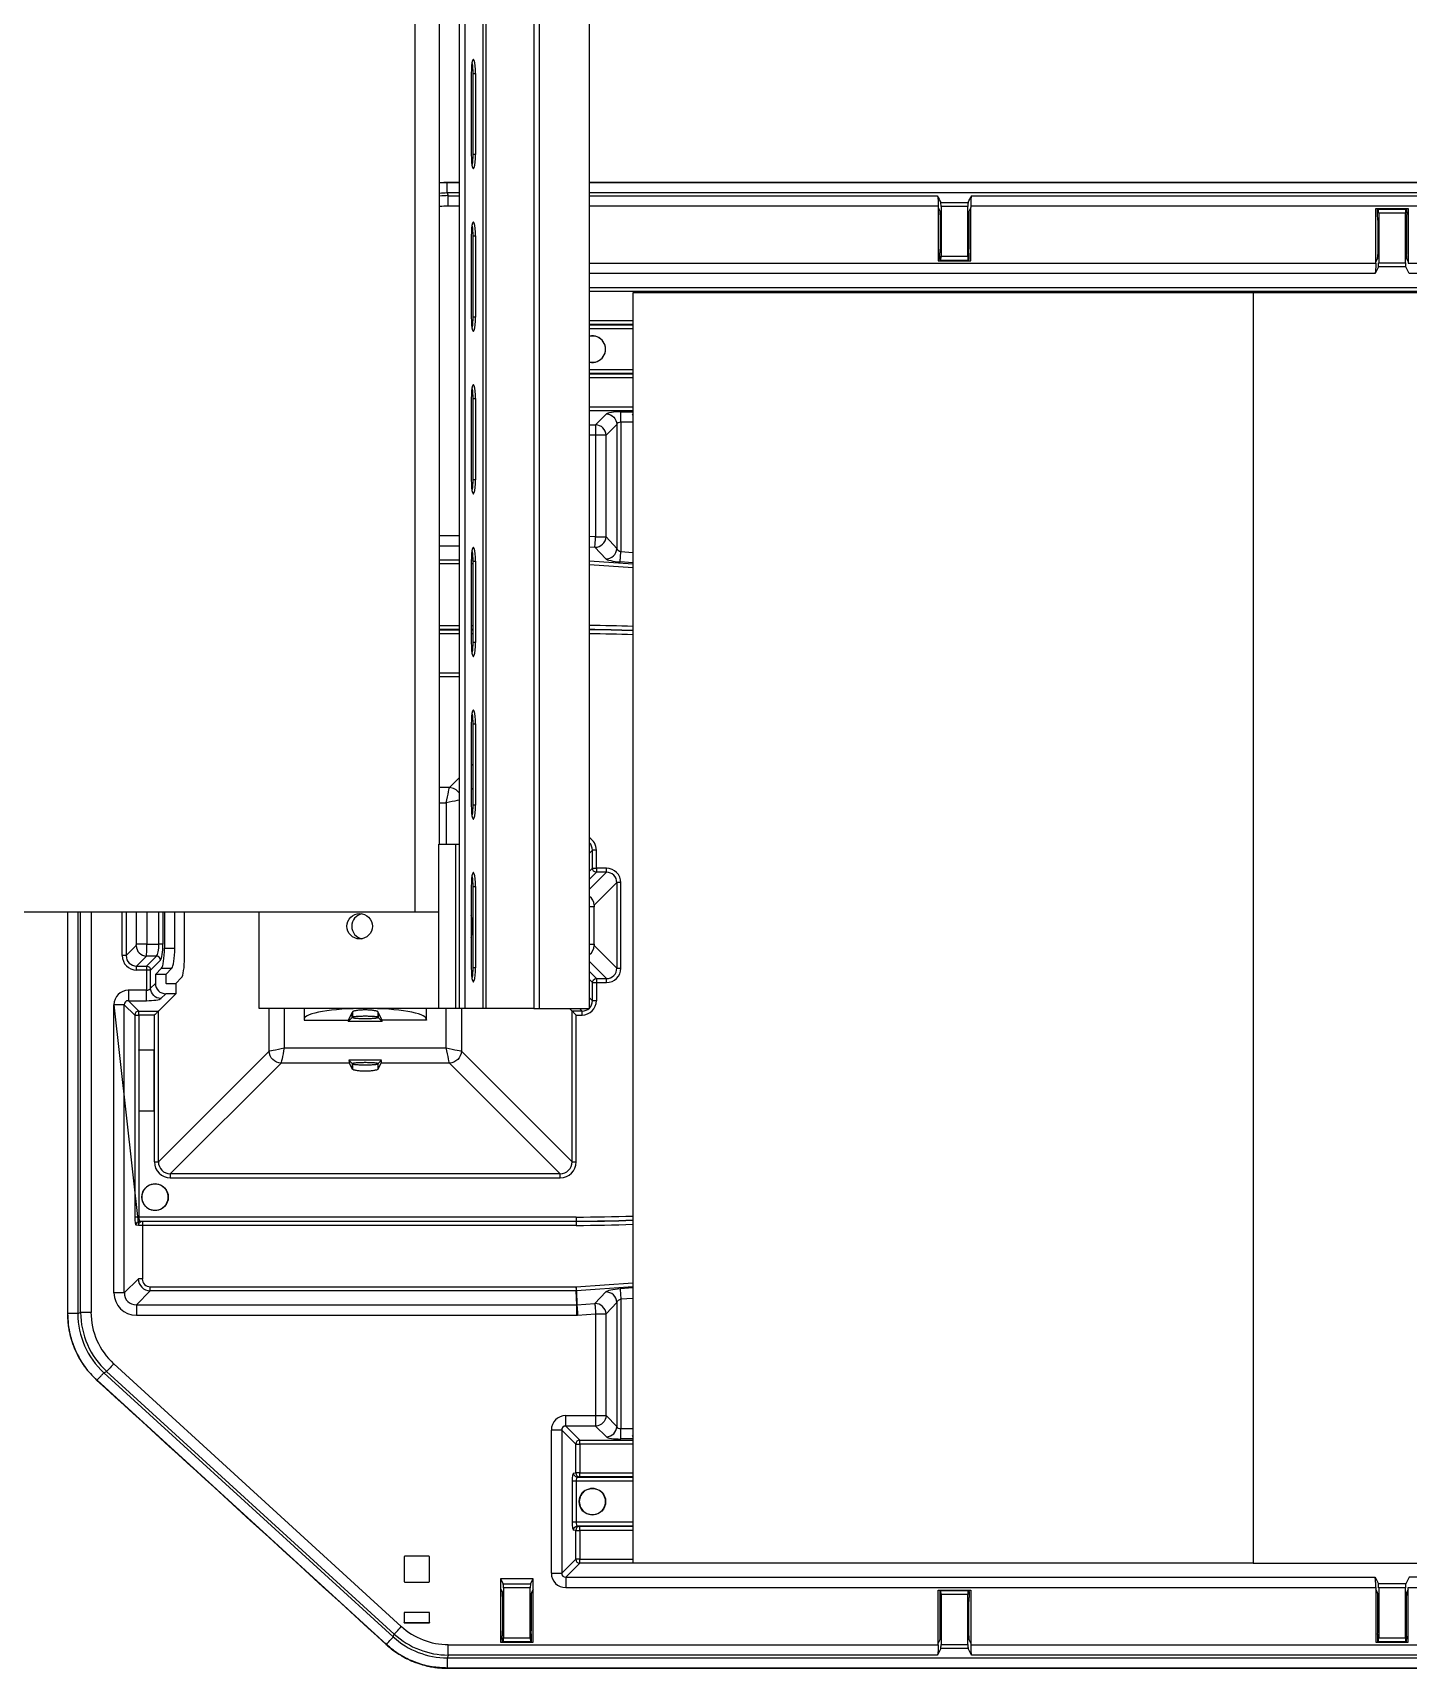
# Model space of a CAD drawing. Header units: feet. Extents: x 1518 to 2565, y 62 to 679.
# Drawn here: x 2181.42 to 2198.34, y 528.97 to 549.08 of the extents above; entities that cross this region are included whole.
import ezdxf

# ---------------------------------------------------------------- set-up
doc = ezdxf.new("R2010")
doc.units = ezdxf.units.FT
doc.header["$LTSCALE"] = 50
doc.header["$MEASUREMENT"] = 0

# ---------------------------------------------------------------- blocks, each defined once
blk = doc.blocks.new('Z1')
at = {"color": 1, "linetype": 'Continuous'}
for p, q in [((57.511, 140.498), (57.511, 70.498)), ((58.163, 140.498), (58.163, 70.498)), ((58.782, 70.498), (58.782, 140.498)), ((56.941, 72.518), (56.941, 136.373)), ((57.035, 80.527), (57.048, 80.493)), ((63.071, 80.347), (63.092, 80.305)), ((63.096, 80.256), (63.096, 79.834)), ((63.447, 80.256), (63.447, 79.834)), ((68.476, 80.194), (68.476, 79.772)), ((68.827, 80.194), (68.827, 79.772)), ((68.472, 79.723), (68.451, 79.681)), ((68.83, 79.723), (68.851, 79.681)), ((58.783, 78.959), (59.317, 78.959)), ((59.317, 78.909), (58.783, 78.909)), ((58.783, 78.907), (59.317, 78.907)), ((59.317, 78.857), (58.783, 78.857)), ((58.783, 78.355), (59.317, 78.355)), ((59.317, 78.305), (58.783, 78.305)), ((58.783, 78.302), (59.317, 78.302)), ((59.317, 78.252), (58.783, 78.252)), ((58.783, 77.898), (59.317, 77.898)), ((59.317, 77.848), (58.783, 77.848)), ((56.941, 76.313), (57.18, 76.313)), ((58.987, 76.298), (59.12, 76.155)), ((57.18, 76.185), (56.941, 76.185)), ((58.983, 76.028), (58.85, 76.17)), ((56.941, 76.013), (57.18, 76.013)), ((57.18, 75.964), (56.941, 75.964)), ((57.33, 76.013), (57.348, 76.013)), ((57.348, 75.964), (57.33, 75.964)), ((58.783, 76.002), (59.317, 75.966)), ((59.317, 75.916), (58.783, 75.953)), ((56.941, 75.208), (57.18, 75.208)), ((57.18, 75.158), (56.941, 75.158)), ((56.941, 75.156), (57.18, 75.156)), ((57.18, 75.106), (56.941, 75.106)), ((57.33, 75.208), (57.348, 75.208)), ((57.348, 75.158), (57.33, 75.158)), ((57.33, 75.156), (57.348, 75.156)), ((57.348, 75.106), (57.33, 75.106)), ((56.941, 74.624), (57.18, 74.624)), ((57.18, 74.574), (56.941, 74.574)), ((57.33, 73.482), (57.348, 73.501)), ((57.348, 73.205), (57.33, 73.187)), ((53.804, 71.123), (53.804, 71.685)), ((56.64, 71.685), (56.931, 71.685)), ((53.064, 70.544), (52.936, 70.544)), ((55.275, 70.498), (55.275, 70.352)), ((55.868, 70.452), (55.868, 70.388)), ((56.185, 70.388), (56.185, 70.452)), ((55.868, 69.817), (55.868, 69.753)), ((56.185, 69.753), (56.185, 69.817)), ((56.504, 63.751), (56.504, 63.453)), ((56.808, 63.761), (56.514, 63.761)), ((56.818, 63.453), (56.818, 63.751)), ((56.514, 63.443), (56.808, 63.443)), ((57.691, 63.357), (57.712, 63.315)), ((57.716, 63.266), (57.716, 62.844)), ((58.067, 63.266), (58.067, 62.844)), ((63.096, 62.782), (63.096, 63.204)), ((63.447, 62.782), (63.447, 63.204)), ((68.472, 63.315), (68.451, 63.357)), ((68.476, 62.844), (68.476, 63.266)), ((68.827, 62.844), (68.827, 63.266)), ((56.817, 63.067), (56.505, 63.067)), ((56.817, 62.944), (56.817, 63.067)), ((56.504, 62.943), (56.818, 62.943)), ((63.071, 62.673), (63.071, 62.691)), ((63.471, 62.691), (63.45, 62.733))]:
    blk.add_line(p, q, dxfattribs=at)
for points in [[(57.472, 140.498), (57.472, 70.498), (57.257, 70.498), (57.18, 70.498), (57.137, 70.498)], [(57.257, 140.498), (57.18, 140.498), (57.18, 70.498)], [(57.257, 70.498), (57.257, 140.498), (57.472, 140.498), (57.511, 140.498), (58.101, 140.498)], [(58.101, 70.498), (58.163, 70.498), (58.782, 70.498), (58.783, 70.498), (58.783, 140.498), (58.782, 140.498), (58.163, 140.498), (58.101, 140.498), (58.101, 70.498), (57.511, 70.498), (57.472, 70.498)], [(56.931, 137.185), (56.64, 137.185), (18.191, 137.185), (18.191, 71.685), (56.64, 71.685), (56.64, 137.185)], [(57.348, 81.998), (57.382, 81.998), (57.382, 80.998), (57.348, 80.998)], [(57.18, 80.652), (57.035, 80.652), (56.941, 80.647)], [(57.18, 80.527), (57.035, 80.527), (57.035, 80.652), (57.035, 80.655)], [(57.18, 80.365), (57.048, 80.365), (57.048, 80.493), (57.18, 80.493)], [(75.244, 80.655), (75.244, 80.652), (75.244, 80.527), (58.783, 80.527)], [(58.783, 79.663), (68.451, 79.663), (68.451, 79.681), (68.451, 80.335), (68.851, 80.335), (68.851, 79.681), (68.851, 79.663), (74.7, 79.663), (74.7, 79.535)], [(63.071, 80.365), (63.071, 80.347), (63.071, 79.693), (63.471, 79.693), (63.471, 80.347), (63.45, 80.305)], [(57.348, 79.998), (57.382, 79.998), (57.382, 78.998), (57.348, 78.998)], [(66.942, 79.3), (66.942, 63.675), (59.317, 63.675), (58.663, 63.675), (58.663, 63.724), (59.317, 63.724)], [(74.528, 79.3), (74.528, 79.314), (58.783, 79.314)], [(66.942, 63.675), (74.567, 63.675), (74.567, 79.3), (66.942, 79.3), (59.317, 79.3), (59.317, 63.675)], [(57.348, 77.998), (57.382, 77.998), (57.382, 76.998), (57.348, 76.998)], [(59.12, 77.681), (58.987, 77.548), (58.859, 77.548), (58.783, 77.548)], [(59.169, 77.708), (59.169, 77.836), (59.317, 77.836)], [(59.317, 77.708), (59.169, 77.708), (59.169, 76.117), (59.317, 76.107)], [(59.317, 77.794), (59.309, 77.801), (59.317, 77.801)], [(57.348, 75.998), (57.382, 75.998), (57.382, 74.998), (57.348, 74.998)], [(57.348, 73.998), (57.382, 73.998), (57.382, 72.998), (57.348, 72.998)], [(57.137, 72.518), (57.137, 70.498), (56.931, 70.498), (54.724, 70.498), (54.724, 71.685)], [(56.931, 70.498), (56.931, 72.518), (57.137, 72.518), (57.18, 72.518)], [(58.783, 72.185), (58.82, 72.222), (58.869, 72.222), (58.869, 72.445), (58.82, 72.445), (58.783, 72.408)], [(58.783, 71.964), (58.992, 72.173), (58.992, 72.222), (58.869, 72.222), (58.869, 72.173), (58.783, 72.087)], [(57.348, 71.998), (57.382, 71.998), (57.382, 70.998), (57.348, 70.998)], [(52.493, 71.685), (52.493, 66.745), (52.367, 66.745), (52.365, 66.745)], [(52.493, 66.745), (52.527, 66.76), (52.527, 71.685)], [(52.655, 71.685), (52.655, 66.76), (52.527, 66.76)], [(53.087, 71.685), (53.087, 71.147), (53.038, 71.147), (53.038, 71.685)], [(53.34, 71.685), (53.34, 71.289), (53.212, 71.289), (53.212, 71.685)], [(53.34, 71.289), (53.489, 71.289), (53.489, 71.685)], [(53.538, 71.685), (53.538, 71.289), (53.489, 71.289)], [(53.558, 71.685), (53.558, 71.239), (53.685, 71.239), (53.685, 71.685)], [(58.783, 71.289), (58.84, 71.289), (58.84, 71.749), (58.783, 71.749)], [(53.46, 71.142), (53.338, 71.019), (53.338, 70.97), (53.215, 70.97), (53.215, 71.019)], [(58.783, 70.853), (58.82, 70.816), (58.869, 70.816), (58.992, 70.816), (58.992, 70.865), (58.783, 71.074)], [(53.446, 70.917), (53.521, 70.993), (53.648, 70.993), (53.573, 70.917), (53.573, 70.81), (53.578, 70.805), (53.696, 70.805), (53.767, 70.877)], [(53.573, 70.917), (53.446, 70.917), (53.446, 70.806)], [(58.783, 70.951), (58.869, 70.865), (58.869, 70.816), (58.869, 70.593), (58.82, 70.593), (58.783, 70.63)], [(53.114, 70.593), (53.338, 70.593), (53.338, 70.721)], [(53.483, 68.612), (53.483, 70.465), (53.696, 70.678)], [(53.064, 67.001), (53.064, 70.544), (53.192, 70.416), (53.192, 67.933), (53.242, 67.933), (58.621, 67.933), (58.621, 67.883)], [(53.244, 69.984), (53.242, 69.987), (53.433, 69.987), (53.433, 69.237), (53.433, 68.612), (53.483, 68.612), (54.844, 69.973), (54.844, 70.498)], [(55.276, 70.498), (55.276, 70.368), (55.275, 70.352), (55.818, 70.352)], [(56.234, 70.338), (55.818, 70.338), (55.866, 70.386), (55.866, 70.448), (55.818, 70.352), (55.818, 70.338)], [(56.778, 70.352), (56.234, 70.352), (56.186, 70.448), (56.186, 70.386), (56.234, 70.338), (56.234, 70.352)], [(56.776, 70.498), (56.776, 70.368), (56.778, 70.352), (56.778, 70.498)], [(57.208, 70.498), (57.208, 69.973), (58.57, 68.612), (58.619, 68.612), (58.619, 70.416), (58.692, 70.416), (58.692, 70.465), (58.66, 70.498)], [(58.57, 68.612), (58.57, 70.465), (58.538, 70.498)], [(53.244, 69.239), (53.242, 69.237), (53.433, 69.237), (53.431, 69.239)], [(53.259, 67.883), (58.621, 67.883), (58.621, 67.88)], [(53.212, 66.853), (53.212, 66.725), (58.626, 66.725), (58.626, 66.853), (58.62, 67.025), (53.384, 67.025), (53.384, 67.074), (58.62, 67.074), (59.317, 67.122)], [(53.384, 67.025), (53.212, 66.853), (58.626, 66.853)], [(59.317, 66.931), (59.169, 66.921), (59.169, 65.331), (59.317, 65.331)], [(59.317, 65.203), (59.169, 65.203), (59.169, 65.331)], [(59.317, 65.237), (59.309, 65.237), (59.317, 65.245)], [(59.317, 65.141), (58.663, 65.141), (58.663, 64.786), (59.317, 64.786)], [(58.619, 64.683), (58.57, 64.683), (58.57, 64.182), (58.619, 64.182), (59.317, 64.182)], [(59.317, 64.683), (58.619, 64.683), (58.619, 64.182)], [(57.691, 63.484), (57.691, 63.357), (57.691, 62.703), (58.091, 62.703), (58.091, 63.357), (58.07, 63.315)], [(58.091, 63.357), (58.091, 63.484), (57.691, 63.484), (57.723, 63.42), (58.059, 63.42), (58.091, 63.484)], [(68.451, 63.375), (68.451, 63.357), (68.451, 62.703), (68.851, 62.703), (68.851, 63.357), (68.83, 63.315)], [(68.851, 63.357), (68.851, 63.375), (74.7, 63.375), (74.7, 63.503), (68.861, 63.503), (68.819, 63.42), (68.483, 63.42)], [(63.092, 62.733), (63.071, 62.691), (63.071, 63.345), (63.471, 63.345), (63.471, 62.691), (63.471, 62.673), (73.831, 62.673), (73.831, 62.691)], [(56.504, 63.068), (56.505, 63.067), (56.505, 62.944)], [(73.822, 62.545), (63.481, 62.545), (63.439, 62.628), (63.103, 62.628), (63.062, 62.545)], [(75.244, 62.384), (75.244, 62.386), (57.035, 62.386), (57.035, 62.384)]]:
    blk.add_lwpolyline(points, dxfattribs=at)
at = {"color": 1, "linetype": 'Continuous', "flags": 128}
for points in [[(57.382, 81.998), (57.381, 82.046), (57.378, 82.09), (57.373, 82.127), (57.367, 82.154), (57.359, 82.168), (57.352, 82.168), (57.345, 82.154), (57.339, 82.127), (57.334, 82.09), (57.331, 82.046), (57.33, 81.998), (57.33, 80.998), (57.331, 80.949), (57.334, 80.905), (57.339, 80.868), (57.345, 80.841), (57.352, 80.827), (57.359, 80.827), (57.367, 80.841), (57.373, 80.868), (57.378, 80.905), (57.381, 80.949), (57.382, 80.998)], [(57.382, 79.998), (57.381, 80.046), (57.378, 80.09), (57.373, 80.127), (57.367, 80.154), (57.359, 80.168), (57.352, 80.168), (57.345, 80.154), (57.339, 80.127), (57.334, 80.09), (57.331, 80.046), (57.33, 79.998), (57.33, 78.998), (57.331, 78.949), (57.334, 78.905), (57.339, 78.868), (57.345, 78.841), (57.352, 78.827), (57.359, 78.827), (57.367, 78.841), (57.373, 78.868), (57.378, 78.905), (57.381, 78.949), (57.382, 78.998)], [(57.382, 77.998), (57.381, 78.046), (57.378, 78.09), (57.373, 78.127), (57.367, 78.154), (57.359, 78.168), (57.352, 78.168), (57.345, 78.154), (57.339, 78.127), (57.334, 78.09), (57.331, 78.046), (57.33, 77.998), (57.33, 76.998), (57.331, 76.949), (57.334, 76.905), (57.339, 76.868), (57.345, 76.841), (57.352, 76.827), (57.359, 76.827), (57.367, 76.841), (57.373, 76.868), (57.378, 76.905), (57.381, 76.949), (57.382, 76.998)], [(58.783, 76.175), (58.85, 76.17), (58.851, 76.176), (58.851, 76.185), (58.852, 76.198), (58.853, 76.214), (58.854, 76.233), (58.856, 76.253), (58.857, 76.275), (58.859, 76.298), (58.783, 76.303)], [(57.382, 75.998), (57.381, 76.046), (57.378, 76.09), (57.373, 76.127), (57.367, 76.154), (57.359, 76.168), (57.352, 76.168), (57.345, 76.154), (57.339, 76.127), (57.334, 76.09), (57.331, 76.046), (57.33, 75.998), (57.33, 74.998), (57.331, 74.949), (57.334, 74.905), (57.339, 74.868), (57.345, 74.841), (57.352, 74.827), (57.359, 74.827), (57.367, 74.841), (57.373, 74.868), (57.378, 74.905), (57.381, 74.949), (57.382, 74.998)], [(59.317, 75.978), (59.16, 75.989), (59.161, 75.995), (59.162, 76.005), (59.162, 76.018), (59.164, 76.033), (59.165, 76.052), (59.166, 76.073), (59.168, 76.094), (59.169, 76.117)], [(57.382, 73.998), (57.381, 74.046), (57.378, 74.09), (57.373, 74.127), (57.367, 74.154), (57.359, 74.168), (57.352, 74.168), (57.345, 74.154), (57.339, 74.127), (57.334, 74.09), (57.331, 74.046), (57.33, 73.998), (57.33, 72.998), (57.331, 72.949), (57.334, 72.905), (57.339, 72.868), (57.345, 72.841), (57.352, 72.827), (57.359, 72.827), (57.367, 72.841), (57.373, 72.868), (57.378, 72.905), (57.381, 72.949), (57.382, 72.998)], [(56.941, 73.026), (57.021, 73.026), (57.029, 73.063), (57.037, 73.1), (57.044, 73.133), (57.05, 73.162), (57.055, 73.185), (57.059, 73.203), (57.061, 73.213), (56.941, 73.213)], [(57.18, 73.059), (57.157, 73.054), (57.128, 73.048), (57.095, 73.041), (57.059, 73.034), (57.021, 73.026), (57.021, 72.518)], [(57.382, 71.998), (57.381, 72.046), (57.378, 72.09), (57.373, 72.127), (57.367, 72.154), (57.359, 72.168), (57.352, 72.168), (57.345, 72.154), (57.339, 72.127), (57.334, 72.09), (57.331, 72.046), (57.33, 71.998), (57.33, 70.998), (57.331, 70.949), (57.334, 70.905), (57.339, 70.868), (57.345, 70.841), (57.352, 70.827), (57.359, 70.827), (57.367, 70.841), (57.373, 70.868), (57.378, 70.905), (57.381, 70.949), (57.382, 70.998)], [(53.433, 70.416), (53.242, 70.416), (53.242, 70.465), (53.483, 70.465), (53.48, 70.463), (53.477, 70.459), (53.472, 70.454), (53.466, 70.448), (53.458, 70.441), (53.451, 70.433), (53.442, 70.425), (53.433, 70.416), (53.433, 69.987), (53.431, 69.984), (53.244, 69.984), (53.244, 69.239), (53.431, 69.239), (53.431, 69.984)], [(55.031, 70.498), (55.031, 70.012), (55.023, 69.975), (55.016, 69.939), (55.009, 69.905), (55.003, 69.876), (54.998, 69.853), (54.994, 69.836), (54.992, 69.825), (53.63, 68.464), (53.63, 68.415), (58.422, 68.415), (58.422, 68.464), (53.63, 68.464)], [(58.422, 68.464), (57.061, 69.825), (57.059, 69.836), (57.055, 69.853), (57.05, 69.876), (57.044, 69.905), (57.037, 69.939), (57.029, 69.975), (57.021, 70.012), (57.021, 70.498)], [(58.692, 70.465), (58.57, 70.465), (58.572, 70.463), (58.576, 70.459), (58.581, 70.454), (58.587, 70.448), (58.594, 70.441), (58.602, 70.433), (58.611, 70.425), (58.619, 70.416)], [(59.317, 67.06), (59.16, 67.049), (59.161, 67.043), (59.162, 67.034), (59.162, 67.021), (59.164, 67.005), (59.165, 66.986), (59.166, 66.966), (59.168, 66.944), (59.169, 66.921)], [(52.727, 65.924), (52.729, 65.925), (56.286, 62.676), (56.301, 62.693), (56.315, 62.709), (56.329, 62.724), (56.341, 62.737), (56.352, 62.749), (56.36, 62.758), (56.367, 62.765), (56.371, 62.769), (52.814, 66.018), (52.847, 66.033), (56.384, 62.803)], [(56.371, 62.769), (56.384, 62.803), (56.387, 62.807), (56.394, 62.814), (56.403, 62.824), (56.413, 62.836), (56.426, 62.849), (56.44, 62.865), (56.455, 62.881), (56.47, 62.897), (52.934, 66.127), (52.918, 66.111), (52.904, 66.095), (52.89, 66.079), (52.877, 66.066), (52.866, 66.054), (52.858, 66.044), (52.851, 66.037), (52.847, 66.033)]]:
    blk.add_lwpolyline(points, dxfattribs=at)
at = {"color": 1, "linetype": 'Continuous'}
for points in [[(57.339, 82.129, -0.044235), (57.348, 81.998), (57.348, 80.998, -0.044242), (57.339, 80.866)], [(57.339, 80.129, -0.044242), (57.348, 79.998), (57.348, 78.998, -0.04424), (57.339, 78.866)], [(58.783, 79.363), (74.528, 79.363), (74.528, 79.314), (74.577, 79.314), (74.749, 79.486), (74.749, 75.225), (74.877, 75.225), (74.877, 75.097), (78.16, 75.097), (77.988, 74.925, -0.393929), (78.037, 74.876), (78.209, 75.048), (78.209, 67.99)], [(74.567, 78.908, 0.339393), (74.604, 78.957), (74.577, 78.959), (74.577, 79.314, 0.393928), (74.528, 79.363), (74.7, 79.535), (68.861, 79.535), (68.819, 79.618), (68.483, 79.618), (68.442, 79.535)], [(58.783, 78.448, 0.202767), (58.907, 78.47, 0.544465), (58.907, 78.741, 0.202767), (58.783, 78.763)], [(57.339, 78.129, -0.04424), (57.348, 77.998), (57.348, 76.998, -0.044241), (57.339, 76.866)], [(58.783, 77.676), (58.859, 77.676), (58.992, 77.809, -0.393923), (59.12, 77.681), (59.12, 76.155)], [(57.339, 76.129, -0.044241), (57.348, 75.998), (57.348, 74.998, -0.04424), (57.339, 74.866)], [(57.339, 74.129, -0.044242), (57.348, 73.998), (57.348, 72.998, -0.044239), (57.339, 72.866)], [(57.18, 73.148, 0.234515), (57.061, 73.213), (57.18, 73.332)], [(58.992, 72.173), (58.869, 72.173, -0.39391), (58.82, 72.222), (58.82, 72.445)], [(57.339, 72.129, -0.044242), (57.348, 71.998), (57.348, 70.998, -0.044236), (57.339, 70.866)], [(58.783, 71.163, 0.24493), (58.843, 71.27), (59.12, 70.993), (59.169, 70.993), (59.169, 72.045), (59.12, 72.045), (59.12, 70.993)], [(59.12, 72.045), (58.843, 71.768, 0.244933), (58.783, 71.875)], [(57.33, 71.37, 0.067324), (57.344, 71.508, 0.067325), (57.33, 71.646)], [(53.087, 71.147), (53.209, 71.27, 0.393923), (53.337, 71.142)], [(53.446, 70.806), (53.387, 70.747), (53.387, 70.97), (53.509, 71.093, 0.393944), (53.46, 71.142), (53.337, 71.142), (53.215, 71.019), (53.338, 71.019, -0.393944), (53.387, 70.97), (53.338, 70.97), (53.338, 70.721), (53.114, 70.721), (53.114, 70.593), (53.242, 70.465, 0.393935), (53.192, 70.416), (53.242, 70.416), (53.242, 69.987), (53.242, 69.237), (53.242, 67.933)], [(53.696, 70.805), (53.696, 70.678), (53.574, 70.678), (53.515, 70.619, -0.393928), (53.387, 70.747)], [(58.82, 70.593), (58.82, 70.816, -0.393907), (58.869, 70.865), (58.992, 70.865)], [(59.12, 66.883, 0.411945), (58.983, 67.011), (58.85, 66.868)], [(58.442, 65.313), (58.314, 65.313), (58.314, 63.552), (58.442, 63.552), (58.614, 63.724, 0.393921), (58.663, 63.675), (58.491, 63.503), (68.442, 63.503), (68.483, 63.42)], [(58.491, 65.362), (58.663, 65.19, 0.393935), (58.614, 65.141), (58.442, 65.313), (58.442, 63.552)], [(58.637, 64.733, -0.412092), (58.587, 64.783), (58.614, 64.786), (58.614, 65.141), (58.663, 65.141), (58.663, 65.19), (59.317, 65.19)], [(59.317, 64.736), (58.663, 64.736), (58.663, 64.786), (58.614, 64.786, 0.412112), (58.663, 64.736), (58.637, 64.733), (59.317, 64.733)], [(59.317, 64.079), (58.663, 64.079), (58.663, 63.724), (58.614, 63.724), (58.614, 64.079), (58.587, 64.082, -0.412106), (58.637, 64.132)], [(59.317, 64.132), (58.637, 64.132), (58.663, 64.129, 0.4121), (58.614, 64.079), (58.663, 64.079), (58.663, 64.129), (59.317, 64.129)]]:
    blk.add_lwpolyline(points, format="xyb", dxfattribs=at)
for points in [[(63.436, 80.361), (63.107, 80.361), (63.107, 79.749), (63.436, 79.749)], [(68.827, 80.33), (68.476, 80.33), (68.482, 80.329), (68.82, 80.329)], [(68.816, 80.279), (68.487, 80.279), (68.487, 79.667), (68.816, 79.667)], [(63.447, 79.698), (63.096, 79.698), (63.102, 79.699), (63.44, 79.699)], [(58.056, 63.371), (57.727, 63.371), (57.727, 62.759), (58.056, 62.759)], [(68.487, 62.759), (68.816, 62.759), (68.816, 63.371), (68.487, 63.371)], [(63.44, 63.339), (63.447, 63.34), (63.096, 63.34), (63.102, 63.339)], [(63.107, 63.289), (63.107, 62.677), (63.436, 62.677), (63.436, 63.289)], [(56.817, 63.067), (56.818, 63.068), (56.504, 63.068), (56.504, 62.943), (56.505, 62.944), (56.817, 62.944), (56.818, 62.943)], [(58.067, 62.708), (57.716, 62.708), (57.722, 62.709), (58.06, 62.709)]]:
    blk.add_lwpolyline(points, close=True, dxfattribs=at)
for points in [[(58.859, 76.298), (58.987, 76.298), (58.987, 77.548, 0.393924), (58.859, 77.676), (58.859, 77.548)], [(53.237, 67.83, -0.412123), (53.286, 67.88), (58.621, 67.88), (58.621, 67.83), (53.286, 67.83), (53.286, 67.173), (53.237, 67.173), (53.064, 67.001), (52.936, 67.001), (52.936, 70.544)], [(53.354, 68.313, 0.544465), (53.354, 68.041, 0.294947), (53.529, 68.041, 0.544465), (53.529, 68.313, 0.294947)], [(53.21, 67.833, -0.412086), (53.259, 67.883), (53.286, 67.88), (53.286, 67.83), (53.237, 67.83)], [(58.732, 64.568, 0.544465), (58.732, 64.297, 0.294947), (58.907, 64.297, 0.544465), (58.907, 64.568, 0.294947)]]:
    blk.add_lwpolyline(points, format="xyb", close=True, dxfattribs=at)
at = {"color": 1, "linetype": 'Continuous', "flags": 128}
for points in [[(55.832, 69.825), (54.992, 69.825, -0.393932), (54.844, 69.973), (54.854, 69.975), (54.872, 69.979), (54.895, 69.984), (54.924, 69.99), (54.958, 69.997), (54.994, 70.005), (55.031, 70.012)], [(55.031, 70.012), (57.021, 70.012), (57.059, 70.005), (57.095, 69.997), (57.128, 69.99), (57.157, 69.984), (57.181, 69.979), (57.198, 69.975), (57.208, 69.973, -0.393932), (57.061, 69.825), (56.22, 69.825), (56.186, 69.757), (56.186, 69.819), (56.227, 69.86), (55.825, 69.86), (55.866, 69.819), (55.866, 69.757), (55.832, 69.825)], [(59.317, 67.073), (58.623, 67.025), (58.623, 67.028), (58.623, 67.031), (58.623, 67.036), (58.622, 67.042), (58.622, 67.049), (58.621, 67.057), (58.62, 67.066), (58.62, 67.074), (58.62, 67.025, 0.016596), (58.623, 67.025), (58.629, 66.853), (58.85, 66.868), (58.851, 66.862), (58.851, 66.853), (58.852, 66.84), (58.853, 66.824), (58.854, 66.805), (58.856, 66.785), (58.857, 66.763), (58.859, 66.74), (58.987, 66.74, 0.411946), (58.85, 66.868)], [(58.629, 66.853), (58.63, 66.847), (58.63, 66.838), (58.631, 66.825), (58.632, 66.809), (58.633, 66.79), (58.635, 66.77), (58.636, 66.748), (58.638, 66.725), (58.859, 66.74), (58.859, 65.49), (58.859, 65.362), (58.992, 65.229, 0.393927), (59.12, 65.357), (58.987, 65.49, -0.393924), (58.859, 65.362), (58.491, 65.362), (58.491, 65.49), (58.859, 65.49), (58.987, 65.49), (58.987, 66.74), (59.12, 66.883), (59.12, 65.357)]]:
    blk.add_lwpolyline(points, format="xyb", dxfattribs=at)
at = {"color": 1, "linetype": 'Continuous'}
for centre, radius in [((55.958, 71.508), 0.156), ((53.442, 68.177), 0.163), ((58.819, 64.432), 0.163)]:
    blk.add_circle(centre, radius, dxfattribs=at)
for centre, radius, start, end in [((58.819, 78.606), 0.163, 257.1326, 102.8674), ((58.854, 76.303), 0.133, 268.2707, 357.8266), ((58.987, 76.16), 0.133, 268.2707, 357.8266), ((58.621, 56.626), 18.582, 87.8554, 89.5018), ((58.621, 56.626), 18.532, 87.8496, 89.5004), ((58.621, 56.626), 18.53, 87.8493, 89.5003), ((58.621, 56.626), 18.48, 87.8434, 89.499), ((56.017, 71.508), 0.157, 101.5568, 258.4432), ((58.621, 86.412), 18.48, 270, 272.1566), ((58.621, 86.412), 18.53, 270, 272.1507), ((58.621, 86.412), 18.532, 270, 272.1504), ((58.621, 86.412), 18.582, 270, 272.1446)]:
    blk.add_arc(centre, radius, start, end, dxfattribs=at)
for centre, major_axis, ratio, start_param, end_param in [((57.048, 79.507), (-0.37, 0.953), 0.978189, 5.918992, 6.012205), ((57.058, 79.482), (-0.366, 0.945), 0.987012, 5.918992, 6.025366), ((63.483, 80.365), (0, 0.13), 0.087489, 0.174533, 1.570796), ((57.058, 79.482), (0.32, -0.825), 0.982581, 2.777399, 2.899692), ((63.091, 80.256), (0, 0.05), 0.087489, 4.712389, 6.108652), ((63.102, 80.361), (0, 0.05), 0.087489, 4.712389, 6.108652), ((63.44, 80.361), (0, 0.05), 0.087489, 0.174533, 1.570796), ((63.451, 80.256), (0, 0.05), 0.087489, 0.174533, 1.570796), ((68.482, 80.279), (0, 0.05), 0.087489, 4.712389, 6.265732), ((68.82, 80.279), (0, 0.05), 0.087489, 0.017453, 1.570796), ((68.471, 80.194), (0, 0.05), 0.087489, 4.712389, 5.759587), ((63.091, 79.834), (0, 0.05), 0.087489, 3.665191, 4.712389), ((63.102, 79.749), (0, 0.05), 0.087489, 3.159046, 4.712389), ((63.44, 79.749), (0, 0.05), 0.087489, 1.570796, 3.124139), ((68.471, 79.772), (0, 0.05), 0.087489, 3.316126, 4.712389), ((68.482, 79.667), (0, 0.05), 0.087489, 3.316126, 4.712389), ((68.82, 79.667), (0, 0.05), 0.087489, 1.570796, 2.96706), ((68.831, 79.772), (0, 0.05), 0.087489, 1.570796, 2.96706), ((59.169, 77.804), (0.18, 0), 0.176327, 1.570796, 2.96706), ((59.169, 77.676), (0.05, 0), 0.634777, 1.570796, 2.96706), ((59.425, 77.708), (0.133, -0.129), 0.122744, 3.780325, 3.887313), ((59.169, 76.149), (0.0488, -0.019), 0.580702, 3.53857, 4.934833), ((59.16, 76.021), (0.18, -0.013), 0.175892, 3.328509, 4.724773), ((58.686, 72.439), (-0.131, -0.131), 0.970288, 2.371274, 3.3859), ((58.686, 72.439), (0.0969, 0.0969), 0.948921, 5.512866, 6.287282), ((58.986, 72.039), (0.131, 0.131), 0.970288, 5.512866, 7.053504), ((58.986, 72.039), (0.0969, 0.0969), 0.948921, 5.512866, 7.053504), ((58.844, 71.749), (0, 0.02), 0.176327, 0.174533, 1.570796), ((53.209, 71.289), (0, 0.02), 0.176327, 3.316126, 4.712389), ((53.337, 71.289), (0, 0.15), 0.02351, 3.316126, 4.712389), ((53.454, 71.289), (0, 0.15), 0.235103, 3.316126, 4.712389), ((53.503, 71.289), (0, 0.2), 0.176327, 3.316126, 4.712389), ((53.514, 71.239), (0, 0.25), 0.176327, 3.316126, 4.712389), ((53.64, 71.239), (0, 0.25), 0.176327, 3.316126, 4.712389), ((58.844, 71.289), (0, 0.02), 0.176327, 1.570796, 2.96706), ((53.221, 71.153), (-0.131, -0.131), 0.970288, 5.512866, 7.053504), ((53.221, 71.153), (0.0969, 0.0969), 0.948921, 2.371274, 3.911912), ((53.76, 71.123), (0, 0.25), 0.176327, 3.316126, 4.712389), ((53.578, 70.81), (0.0947, 0.0947), 0.970288, 2.371274, 3.911912), ((58.986, 70.999), (-0.0969, 0.0969), 0.948921, 2.371274, 3.911912), ((58.986, 70.999), (0.131, -0.131), 0.970288, 5.512866, 7.053504), ((53.119, 70.538), (-0.131, 0.131), 0.970288, 5.512866, 7.053504), ((53.338, 70.753), (0.05, 0), 0.634777, 4.712389, 6.108652), ((53.338, 70.625), (0.18, 0), 0.176327, 4.712389, 6.108652), ((53.119, 70.538), (-0.042, 0.042), 0.84211, 5.512866, 7.053504), ((56.026, 70.365), (0.75, 0), 0.176327, 0.017453, 3.124139), ((58.686, 70.599), (0.0969, -0.0969), 0.948921, 5.512866, 7.053504), ((58.686, 70.599), (-0.131, 0.131), 0.970288, 2.371274, 3.911912), ((55.835, 70.012), (0, 0.19), 0.087489, 2.502598, 2.96706), ((56.684, 69.815), (0.5, 0), 0.087489, 3.054326, 3.083032), ((56.218, 70.012), (0, 0.19), 0.087489, 3.316126, 3.780587), ((53.637, 68.618), (-0.146, -0.146), 0.970288, 5.512866, 7.053504), ((53.637, 68.618), (0.111, 0.111), 0.951716, 2.371274, 3.911912), ((58.416, 68.618), (-0.111, 0.111), 0.951716, 2.371274, 3.911912), ((58.416, 68.618), (0.146, -0.146), 0.970288, 5.512866, 7.053504), ((53.21, 67.933), (0, 0.1), 0.176327, 1.570796, 3.124139), ((53.259, 67.933), (0, 0.05), 0.352654, 1.570796, 3.124139), ((53.221, 67.009), (-0.204, -0.204), 0.970288, 5.512866, 7.053504), ((53.221, 67.009), (0.115, 0.115), 0.923436, 2.371274, 3.911912), ((53.387, 67.176), (0.107, 0.107), 0.989599, 2.371274, 3.911912), ((53.387, 67.176), (-0.0729, -0.0729), 0.970288, 5.512866, 7.053504), ((59.16, 67.017), (0.18, 0.013), 0.175892, 1.558413, 2.954676), ((58.626, 66.908), (-0.0019, 0.0547), 0.913122, 3.108053, 3.175133), ((59.169, 66.89), (0.0488, 0.019), 0.580702, 1.348352, 2.744616), ((53.512, 66.76), (0.936, 0.413), 0.977384, 2.732965, 3.550221), ((53.538, 66.772), (0.927, 0.409), 0.986525, 2.732965, 3.550221), ((53.538, 66.772), (0.811, 0.357), 0.981933, 2.732965, 3.550221), ((58.626, 66.908), (0.006, -0.183), 0.984791, 6.249645, 6.316725), ((58.497, 65.307), (-0.131, 0.131), 0.970288, 5.512866, 7.053504), ((58.497, 65.307), (-0.042, 0.042), 0.84211, 5.512866, 7.053504), ((59.169, 65.234), (0.18, 0), 0.176327, 3.316126, 4.712389), ((59.169, 65.362), (0.05, 0), 0.634777, 3.316126, 4.712389), ((59.425, 65.331), (0.133, 0.129), 0.122744, 2.395872, 2.50286), ((58.588, 64.683), (0, 0.1), 0.176327, 0.017453, 1.570796), ((58.637, 64.683), (0, 0.05), 0.352654, 0.017453, 1.570796), ((58.588, 64.182), (0, 0.1), 0.176327, 1.570796, 3.124139), ((58.637, 64.182), (0, 0.05), 0.352654, 1.570796, 3.124139), ((56.514, 63.751), (-0.00707, 0.00707), 0.999695, 5.497939, 7.068431), ((56.808, 63.751), (0.00707, 0.00707), 0.999695, 5.497939, 7.068431), ((56.514, 63.453), (-0.00707, -0.00707), 0.999695, 5.497939, 7.068431), ((56.808, 63.453), (0.00707, -0.00707), 0.999695, 5.497939, 7.068431), ((57.722, 63.371), (0, 0.05), 0.087489, 4.712389, 6.108652), ((58.06, 63.371), (0, 0.05), 0.087489, 0.174533, 1.570796), ((58.497, 63.558), (0.131, 0.131), 0.970288, 2.371274, 3.911912), ((58.497, 63.558), (0.042, 0.042), 0.84211, 2.371274, 3.911912), ((68.482, 63.371), (0, 0.05), 0.087489, 4.712389, 6.108652), ((68.82, 63.371), (0, 0.05), 0.087489, 0.174533, 1.570796), ((57.711, 63.266), (0, 0.05), 0.087489, 4.712389, 6.108652), ((58.071, 63.266), (0, 0.05), 0.087489, 0.174533, 1.570796), ((63.091, 63.204), (0, 0.05), 0.087489, 4.712389, 5.759587), ((63.102, 63.289), (0, 0.05), 0.087489, 4.712389, 6.265732), ((63.44, 63.289), (0, 0.05), 0.087489, 0.017453, 1.570796), ((68.471, 63.266), (0, 0.05), 0.087489, 4.712389, 6.108652), ((68.831, 63.266), (0, 0.05), 0.087489, 0.174533, 1.570796), ((57.048, 63.531), (0.37, 0.953), 0.978189, 2.777399, 3.505786), ((57.058, 63.557), (0.366, 0.945), 0.987012, 2.777399, 3.505786), ((57.058, 63.557), (0.32, 0.825), 0.982581, 2.777399, 3.505786), ((57.711, 62.844), (0, 0.05), 0.087489, 3.665191, 4.712389), ((57.722, 62.759), (0, 0.05), 0.087489, 3.159046, 4.712389), ((58.06, 62.759), (0, 0.05), 0.087489, 1.570796, 3.124139), ((63.091, 62.782), (0, 0.05), 0.087489, 3.316126, 4.712389), ((63.451, 62.782), (0, 0.05), 0.087489, 1.570796, 2.96706), ((68.471, 62.844), (0, 0.05), 0.087489, 3.665191, 4.712389), ((68.482, 62.759), (0, 0.05), 0.087489, 3.159046, 4.712389), ((68.82, 62.759), (0, 0.05), 0.087489, 1.570796, 3.124139), ((63.102, 62.677), (0, 0.05), 0.087489, 3.316126, 4.712389), ((63.44, 62.677), (0, 0.05), 0.087489, 1.570796, 2.96706), ((63.483, 62.673), (0, 0.13), 0.087489, 1.570796, 2.96706)]:
    blk.add_ellipse(centre, major_axis=major_axis, ratio=ratio, start_param=start_param, end_param=end_param, dxfattribs=at)
for points, knots in [([(57.18, 80.655), (57.132, 80.655), (57.083, 80.655), (57.035, 80.655), (57.015, 80.654), (56.984, 80.654), (56.953, 80.651), (56.941, 80.65)], [0, 0, 0, 0, 1, 1, 1, 1.615458, 2, 2, 2, 2]), ([(75.789, 80.512), (75.774, 80.52), (75.738, 80.54), (75.686, 80.564), (75.632, 80.586), (75.581, 80.603), (75.545, 80.613), (75.526, 80.618), (75.51, 80.623), (75.469, 80.632), (75.413, 80.642), (75.355, 80.65), (75.301, 80.654), (75.263, 80.654), (75.244, 80.655), (69.757, 80.655), (64.27, 80.655), (58.783, 80.655)], [0, 0, 0, 0, 0.180019, 0.438365, 0.599833, 0.799876, 1, 1, 1, 1.17972, 1.437949, 1.599567, 1.799703, 2, 2, 2, 3, 3, 3, 3]), ([(76.193, 80.12), (76.169, 80.156), (76.121, 80.229), (76.021, 80.341), (75.892, 80.451), (75.731, 80.547), (75.556, 80.613), (75.392, 80.647), (75.287, 80.651), (75.244, 80.652), (69.757, 80.652), (64.27, 80.652), (58.783, 80.652)], [0, 0, 0, 0, 0.115443, 0.230884, 0.395157, 0.559427, 0.72347, 0.887518, 1, 1, 1, 2, 2, 2, 2]), ([(58.783, 80.493), (60.209, 80.493), (61.635, 80.493), (63.062, 80.493), (63.063, 80.488), (63.066, 80.479), (63.069, 80.444), (63.071, 80.404), (63.071, 80.378), (63.071, 80.365), (61.642, 80.365), (60.212, 80.365), (58.783, 80.365)], [0, 0, 0, 0, 1, 1, 1, 1.272796, 1.562444, 1.787991, 2, 2, 2, 3, 3, 3, 3]), ([(63.062, 80.493), (63.075, 80.465), (63.089, 80.438), (63.103, 80.41), (63.215, 80.41), (63.327, 80.41), (63.439, 80.41), (63.453, 80.438), (63.467, 80.465), (63.481, 80.493), (66.928, 80.493), (70.375, 80.493), (73.822, 80.493), (73.823, 80.488), (73.826, 80.479), (73.829, 80.444), (73.831, 80.404), (73.831, 80.378), (73.831, 80.365), (70.378, 80.365), (66.924, 80.365), (63.471, 80.365), (63.471, 80.359), (63.471, 80.353), (63.471, 80.347)], [0, 0, 0, 0, 1, 1, 1, 2, 2, 2, 3, 3, 3, 4, 4, 4, 4.272797, 4.562444, 4.787991, 5, 5, 5, 6, 6, 6, 7, 7, 7, 7]), ([(68.473, 80.237), (68.473, 80.238), (68.473, 80.242), (68.472, 80.25), (68.471, 80.264), (68.471, 80.28), (68.471, 80.297), (68.472, 80.31), (68.473, 80.322), (68.474, 80.329), (68.475, 80.33), (68.476, 80.33)], [0, 0, 0, 0, 0.046004, 0.154509, 0.274041, 0.399949, 0.525854, 0.645388, 0.753892, 0.891297, 1, 1, 1, 1]), ([(68.451, 79.663), (68.451, 79.647), (68.451, 79.613), (68.448, 79.572), (68.445, 79.545), (68.443, 79.538), (68.442, 79.535), (65.222, 79.535), (62.003, 79.535), (58.783, 79.535)], [0, 0, 0, 0, 0.271929, 0.561331, 0.787279, 1, 1, 1, 2, 2, 2, 2]), ([(63.096, 79.698), (63.095, 79.698), (63.094, 79.699), (63.093, 79.706), (63.092, 79.718), (63.091, 79.732), (63.091, 79.748), (63.091, 79.764), (63.092, 79.778), (63.093, 79.786), (63.093, 79.79), (63.093, 79.791)], [0, 0, 0, 0, 0.108703, 0.246108, 0.354614, 0.474145, 0.600053, 0.725959, 0.845492, 0.953996, 1, 1, 1, 1]), ([(57.048, 62.545), (57.043, 62.534), (57.039, 62.523), (57.035, 62.512), (57.035, 62.47), (57.035, 62.428), (57.035, 62.386), (56.972, 62.389), (56.847, 62.395), (56.666, 62.443), (56.512, 62.512), (56.385, 62.591), (56.319, 62.648), (56.286, 62.676), (56.285, 62.676), (56.285, 62.675), (56.284, 62.675), (56.299, 62.662), (56.337, 62.628), (56.392, 62.587), (56.452, 62.548), (56.507, 62.516), (56.569, 62.485), (56.611, 62.468), (56.632, 62.459), (56.65, 62.452), (56.698, 62.435), (56.764, 62.416), (56.835, 62.401), (56.898, 62.391), (56.966, 62.385), (57.012, 62.384), (57.035, 62.384), (63.105, 62.384), (69.174, 62.384), (75.244, 62.384), (75.261, 62.384), (75.303, 62.384), (75.36, 62.389), (75.418, 62.397), (75.471, 62.406), (75.508, 62.415), (75.526, 62.42), (75.543, 62.424), (75.583, 62.435), (75.637, 62.454), (75.691, 62.476), (75.739, 62.499), (75.773, 62.517), (75.789, 62.526), (75.804, 62.534), (75.84, 62.555), (75.887, 62.587), (75.934, 62.623), (75.975, 62.656), (76.003, 62.682), (76.017, 62.695), (76.029, 62.707), (76.059, 62.737), (76.096, 62.78), (76.133, 62.826), (76.164, 62.869), (76.184, 62.901), (76.195, 62.917), (77.045, 64.313), (77.895, 65.709), (78.746, 67.105), (78.755, 67.12), (78.778, 67.159), (78.805, 67.214), (78.83, 67.271), (78.85, 67.325), (78.861, 67.364), (78.867, 67.383), (78.872, 67.401), (78.883, 67.444), (78.894, 67.504), (78.903, 67.566), (78.907, 67.623), (78.908, 67.663), (78.908, 67.684), (78.908, 67.684), (78.907, 67.684), (78.906, 67.684), (78.864, 67.684), (78.822, 67.684), (78.78, 67.684), (78.78, 70.241), (78.78, 72.798), (78.78, 75.354), (78.769, 75.351), (78.758, 75.348), (78.747, 75.345), (78.747, 72.794), (78.747, 70.244), (78.747, 67.693)], [0, 0, 0, 0, 1, 1, 1, 2, 2, 2, 2.227044, 2.457081, 2.680643, 2.841433, 3, 3, 3, 4, 4, 4, 4.139697, 4.369522, 4.50029, 4.666892, 4.833457, 5, 5, 5, 5.139041, 5.368691, 5.499685, 5.666365, 5.833127, 6, 6, 6, 7, 7, 7, 7.180622, 7.439236, 7.600409, 7.800262, 8, 8, 8, 8.180337, 8.438823, 8.600137, 8.800078, 9, 9, 9, 9.180018, 9.438364, 9.599832, 9.799877, 10, 10, 10, 10.179721, 10.43795, 10.599566, 10.799702, 11, 11, 11, 12, 12, 12, 12.180356, 12.438823, 12.600132, 12.800075, 13, 13, 13, 13.180037, 13.438369, 13.599838, 13.799881, 14, 14, 14, 15, 15, 15, 16, 16, 16, 17, 17, 17, 18, 18, 18, 19, 19, 19, 19]), ([(52.367, 71.685), (52.367, 70.038), (52.367, 68.392), (52.367, 66.745), (52.369, 66.702), (52.372, 66.614), (52.399, 66.468), (52.451, 66.307), (52.532, 66.155), (52.626, 66.026), (52.694, 65.959), (52.729, 65.925), (52.734, 65.931), (52.739, 65.936), (52.744, 65.942), (52.749, 65.947), (52.753, 65.952), (52.758, 65.958), (52.763, 65.962), (52.767, 65.967), (52.772, 65.972), (52.776, 65.977), (52.78, 65.981), (52.784, 65.986), (52.788, 65.99), (52.791, 65.994), (52.795, 65.997), (52.798, 66.001), (52.801, 66.004), (52.803, 66.007), (52.806, 66.009), (52.808, 66.012), (52.81, 66.014), (52.811, 66.015), (52.812, 66.017), (52.814, 66.018)], [0, 0, 0, 0, 1, 1, 1, 1.141276, 1.284533, 1.483577, 1.688394, 1.8429, 2, 2, 2, 3, 3, 3, 4, 4, 4, 5, 5, 5, 6, 6, 6, 7, 7, 7, 8, 8, 8, 9, 9, 9, 10, 10, 10, 10]), ([(52.365, 71.685), (52.365, 70.038), (52.365, 68.392), (52.365, 66.745), (52.366, 66.707), (52.368, 66.643), (52.379, 66.566), (52.4, 66.453), (52.432, 66.368), (52.459, 66.296), (52.476, 66.261), (52.503, 66.204), (52.544, 66.138), (52.61, 66.043), (52.673, 65.979), (52.727, 65.924), (53.913, 64.841), (55.099, 63.758), (56.284, 62.675)], [0, 0, 0, 0, 1, 1, 1, 1.250499, 1.416156, 1.500772, 2, 2, 2, 2.249901, 2.414982, 2.499973, 3, 3, 3, 4, 4, 4, 4]), ([(57.035, 62.512), (63.105, 62.512), (69.174, 62.512), (75.244, 62.512), (75.244, 62.47), (75.244, 62.428), (75.244, 62.386), (75.288, 62.387), (75.375, 62.39), (75.523, 62.417), (75.683, 62.47), (75.849, 62.558), (75.997, 62.673), (76.112, 62.795), (76.169, 62.883), (76.193, 62.919), (76.186, 62.922), (76.18, 62.926), (76.174, 62.93), (76.168, 62.934), (76.161, 62.938), (76.155, 62.941), (76.15, 62.945), (76.144, 62.948), (76.138, 62.952), (76.133, 62.955), (76.128, 62.958), (76.123, 62.961), (76.118, 62.964), (76.114, 62.967), (76.109, 62.969), (76.105, 62.972), (76.102, 62.974), (76.098, 62.976), (76.096, 62.978), (76.093, 62.979), (76.09, 62.981), (76.089, 62.982), (76.087, 62.983), (76.085, 62.984), (76.936, 64.38), (77.786, 65.776), (78.637, 67.171), (78.625, 67.174), (78.614, 67.178), (78.603, 67.181), (77.758, 65.793), (76.912, 64.405), (76.066, 63.018)], [0, 0, 0, 0, 1, 1, 1, 2, 2, 2, 2.115443, 2.230884, 2.395157, 2.559427, 2.72347, 2.887518, 3, 3, 3, 4, 4, 4, 5, 5, 5, 6, 6, 6, 7, 7, 7, 8, 8, 8, 9, 9, 9, 10, 10, 10, 11, 11, 11, 12, 12, 12, 13, 13, 13, 14, 14, 14, 14]), ([(58.491, 63.503), (58.491, 63.46), (58.491, 63.418), (58.491, 63.375), (61.811, 63.375), (65.131, 63.375), (68.451, 63.375), (68.451, 63.392), (68.451, 63.426), (68.448, 63.466), (68.445, 63.493), (68.443, 63.5), (68.442, 63.503)], [0, 0, 0, 0, 1, 1, 1, 2, 2, 2, 2.271931, 2.561329, 2.787278, 3, 3, 3, 3]), ([(63.096, 63.34), (63.095, 63.34), (63.094, 63.339), (63.093, 63.332), (63.092, 63.32), (63.091, 63.307), (63.091, 63.29), (63.091, 63.274), (63.092, 63.26), (63.093, 63.252), (63.093, 63.248), (63.093, 63.247)], [0, 0, 0, 0, 0.108703, 0.246111, 0.354617, 0.474144, 0.600052, 0.725961, 0.845488, 0.953994, 1, 1, 1, 1]), ([(57.716, 62.708), (57.715, 62.708), (57.714, 62.709), (57.713, 62.716), (57.712, 62.728), (57.711, 62.742), (57.711, 62.758), (57.711, 62.774), (57.712, 62.788), (57.713, 62.796), (57.713, 62.8), (57.713, 62.801)], [0, 0, 0, 0, 0.108703, 0.246109, 0.354614, 0.47415, 0.600058, 0.725958, 0.845493, 0.953999, 1, 1, 1, 1]), ([(68.473, 62.801), (68.473, 62.8), (68.473, 62.796), (68.472, 62.788), (68.471, 62.774), (68.471, 62.758), (68.471, 62.742), (68.472, 62.728), (68.473, 62.716), (68.474, 62.709), (68.475, 62.708), (68.476, 62.708), (68.593, 62.708), (68.71, 62.708), (68.827, 62.708), (68.824, 62.708), (68.822, 62.709), (68.82, 62.709), (68.707, 62.709), (68.595, 62.709), (68.482, 62.709), (68.48, 62.709), (68.478, 62.708), (68.476, 62.708)], [0, 0, 0, 0, 0.046001, 0.154507, 0.274043, 0.399942, 0.52585, 0.645386, 0.753892, 0.891296, 1, 1, 1, 2, 2, 2, 3, 3, 3, 4, 4, 4, 5, 5, 5, 5]), ([(57.048, 62.545), (59.052, 62.545), (61.057, 62.545), (63.062, 62.545), (63.063, 62.55), (63.066, 62.559), (63.069, 62.594), (63.071, 62.634), (63.071, 62.66), (63.071, 62.673), (61.063, 62.673), (59.055, 62.673), (57.048, 62.673), (57.048, 62.63), (57.048, 62.588), (57.048, 62.545)], [0, 0, 0, 0, 1, 1, 1, 1.272798, 1.562442, 1.787987, 2, 2, 2, 3, 3, 3, 4, 4, 4, 4])]:
    blk.add_open_spline(points, degree=3, knots=knots, dxfattribs=at)
for points, weights, knots in [([(68.827, 80.33), (68.83, 80.33), (68.831, 80.293), (68.832, 80.256), (68.829, 80.237), (68.827, 80.223), (68.827, 80.194)], [1, 0.793353340293, 1, 0.793353340293, 1, 0.866025403784, 1], [0, 0, 0, 1.308997, 1.308997, 2.617994, 2.617994, 3.665191, 3.665191, 3.665191]), ([(63.447, 79.698), (63.45, 79.698), (63.451, 79.735), (63.452, 79.772), (63.449, 79.791), (63.447, 79.806), (63.447, 79.834)], [1, 0.793353340283, 1, 0.793353340283, 1, 0.866025403788, 1], [0, 0, 0, 1.308997, 1.308997, 2.617994, 2.617994, 3.665191, 3.665191, 3.665191]), ([(56.186, 70.448), (56.185, 70.45), (56.185, 70.452), (56.178, 70.479), (56.026, 70.479), (55.874, 70.479), (55.868, 70.452), (55.867, 70.45), (55.866, 70.448)], [1, 0.999770716911, 1, 0.722641925187, 1, 0.722641925187, 1, 0.999770716911, 1], [0, 0, 0, 0.042829, 0.042829, 1.569188, 1.569188, 3.095547, 3.095547, 3.138376, 3.138376, 3.138376]), ([(56.186, 70.386), (56.186, 70.387), (56.185, 70.388), (56.185, 70.388), (56.185, 70.388), (56.178, 70.401), (56.026, 70.401), (55.874, 70.401), (55.868, 70.388), (55.868, 70.388), (55.867, 70.388), (55.867, 70.387), (55.866, 70.386)], [1, 0.999896996851, 1, 0.999975067537, 1, 0.722641925187, 1, 0.722641925187, 1, 0.999975067537, 1, 0.999896996851, 1], [0, 0, 0, 0.028706, 0.028706, 0.042829, 0.042829, 1.569188, 1.569188, 3.095547, 3.095547, 3.10967, 3.10967, 3.138376, 3.138376, 3.138376]), ([(55.867, 70.388), (55.868, 70.387), (55.868, 70.387), (55.874, 70.374), (56.026, 70.374), (56.178, 70.374), (56.185, 70.387), (56.185, 70.387), (56.185, 70.388)], [1, 0.999975067537, 1, 0.722641925187, 1, 0.722641925187, 1, 0.999975067537, 1], [0, 0, 0, 0.014123, 0.014123, 1.540482, 1.540482, 3.066841, 3.066841, 3.080964, 3.080964, 3.080964]), ([(55.866, 69.819), (55.867, 69.818), (55.867, 69.818), (55.868, 69.817), (55.868, 69.817), (55.874, 69.804), (56.026, 69.804), (56.178, 69.804), (56.185, 69.817), (56.185, 69.817), (56.185, 69.818), (56.185, 69.818), (56.185, 69.818), (56.178, 69.831), (56.026, 69.831), (55.874, 69.831), (55.868, 69.818), (55.868, 69.818), (55.867, 69.818)], [1, 0.999896996851, 1, 0.999975067537, 1, 0.722641925187, 1, 0.722641925187, 1, 0.999975067537, 1, 0.999975067537, 1, 0.722641925187, 1, 0.722641925187, 1, 0.999975067537, 1], [0, 0, 0, 0.028706, 0.028706, 0.042829, 0.042829, 1.569188, 1.569188, 3.095547, 3.095547, 3.10967, 3.10967, 3.123793, 3.123793, 4.650152, 4.650152, 6.176511, 6.176511, 6.190634, 6.190634, 6.190634]), ([(56.186, 69.757), (56.185, 69.755), (56.185, 69.753), (56.178, 69.726), (56.026, 69.726), (55.874, 69.726), (55.868, 69.753), (55.867, 69.755), (55.866, 69.757)], [1, 0.999770716911, 1, 0.722641925187, 1, 0.722641925187, 1, 0.999770716911, 1], [0, 0, 0, 0.042829, 0.042829, 1.569188, 1.569188, 3.095547, 3.095547, 3.138376, 3.138376, 3.138376]), ([(63.447, 63.34), (63.45, 63.34), (63.451, 63.303), (63.452, 63.266), (63.449, 63.247), (63.447, 63.233), (63.447, 63.204)], [1, 0.793353340291, 1, 0.793353340291, 1, 0.866025403783, 1], [0, 0, 0, 1.308997, 1.308997, 2.617994, 2.617994, 3.665191, 3.665191, 3.665191]), ([(58.067, 62.708), (58.07, 62.708), (58.071, 62.745), (58.072, 62.782), (58.069, 62.801), (58.067, 62.816), (58.067, 62.844)], [1, 0.793353340283, 1, 0.793353340283, 1, 0.866025403782, 1], [0, 0, 0, 1.308997, 1.308997, 2.617994, 2.617994, 3.665191, 3.665191, 3.665191]), ([(68.827, 62.708), (68.83, 62.708), (68.831, 62.745), (68.832, 62.782), (68.829, 62.801), (68.827, 62.816), (68.827, 62.844)], [1, 0.793353340292, 1, 0.793353340292, 1, 0.866025403779, 1], [0, 0, 0, 1.308997, 1.308997, 2.617994, 2.617994, 3.665191, 3.665191, 3.665191])]:
    blk.add_rational_spline(points, weights, degree=2, knots=knots, dxfattribs=at)

msp = doc.modelspace()

# ---------------------------------------------------------------- block references
msp.add_blockref('Z1', (2129.486, 466.586))

doc.saveas('drawing.dxf')
